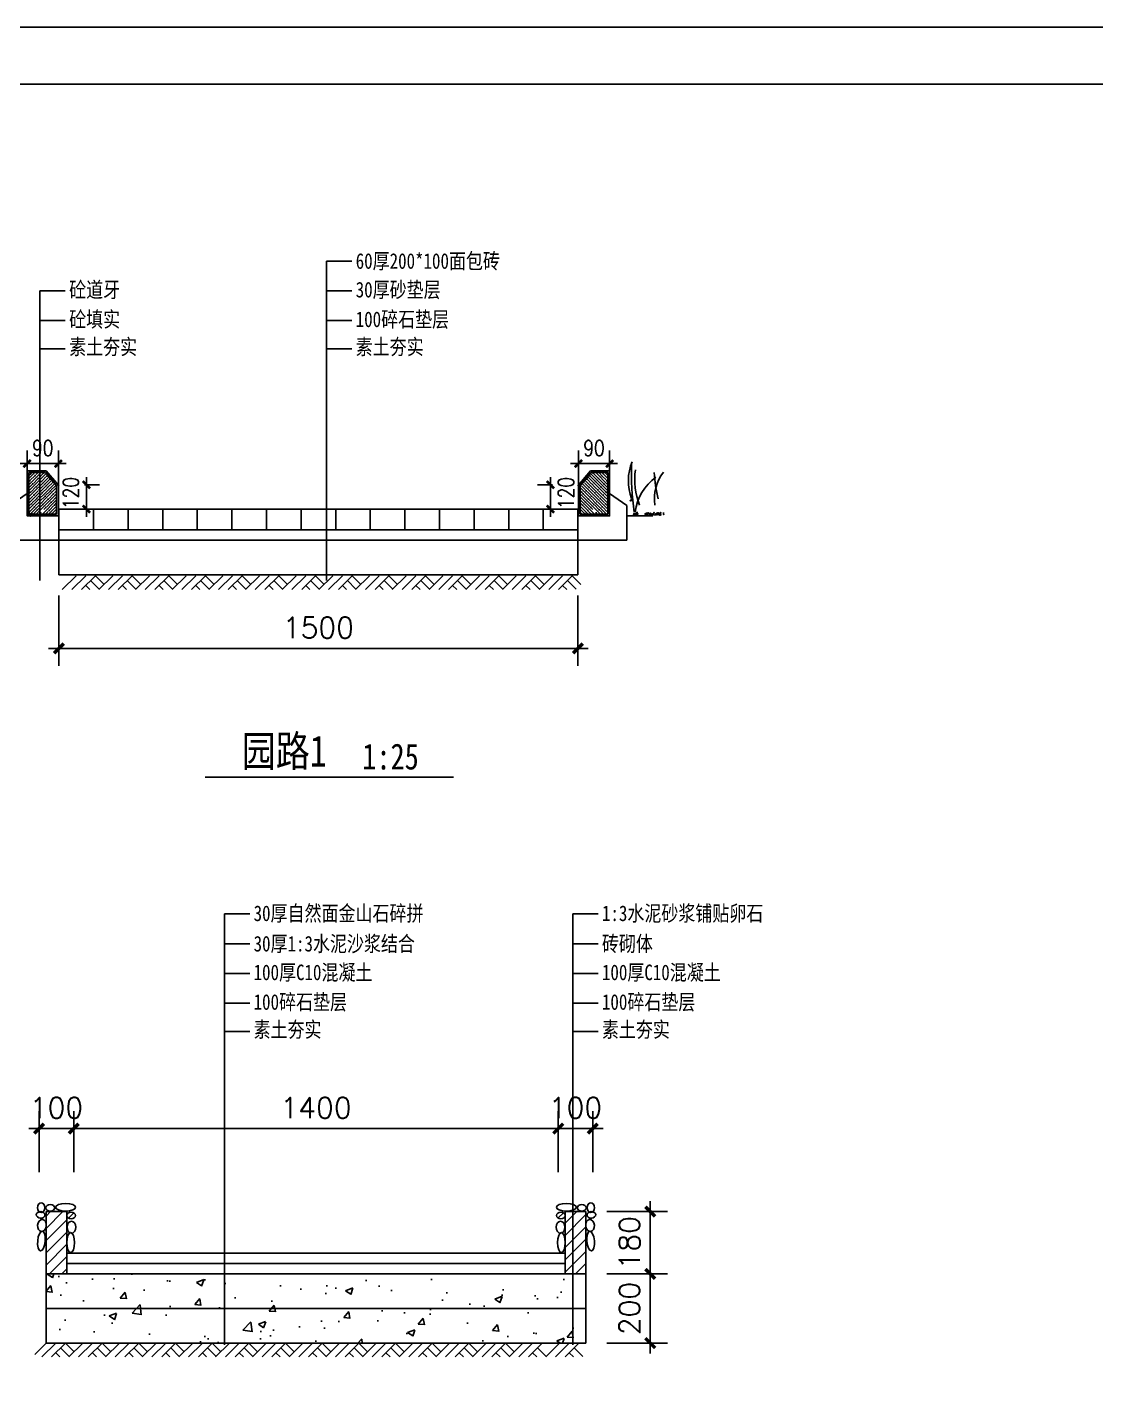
# Model space of a CAD drawing. Extents: x 1035948 to 1665131, y -158296 to 142149.
# Drawn here: x 1200836 to 1203924, y 30970 to 34883 of the extents above; entities that cross this region are included whole.
import ezdxf

# ---------------------------------------------------------------- set-up
doc = ezdxf.new("R2010")
doc.units = 0
doc.header["$LTSCALE"] = 200
doc.header["$MEASUREMENT"] = 0
doc.layers.get('0').update_dxf_attribs({"linetype": 'CONTINUOUS'})
doc.layers.get('DEFPOINTS').update_dxf_attribs({"linetype": 'CONTINUOUS'})
for name, color, linetype in [('ELEV', 7, 'CONTINUOUS'), ('HATCH', 7, 'CONTINUOUS'), ('LAYER5', 5, 'CONTINUOUS'), ('PUB_DIM', 3, 'CONTINUOUS'), ('PUB_HATCH', 7, 'CONTINUOUS'), ('PUB_TEXT', 7, 'CONTINUOUS'), ('S_WALL', 255, 'CONTINUOUS')]:
    doc.layers.add(name, color=color, linetype=linetype)
doc.styles.add('DIM_FONT', font='SIMPLEX.shx', dxfattribs={"width": 0.8})
doc.styles.add('HZ', font='simplex.shx', dxfattribs={"bigfont": 'hztxt.shx'})
doc.styles.add('仿宋', font='simfang0.ttf')
doc.dimstyles.new('DIMN15', dxfattribs={"dimscale": 0.15, "dimtxt": 300, "dimasz": 1, "dimexe": 250, "dimexo": 300, "dimgap": 150, "dimtad": 1, "dimdec": 0, "dimdsep": 46, "dimtxsty": 'DIM_FONT', "dimblk": '_DIMX', "dimblk1": 'ARCHTICK', "dimblk2": 'ARCHTICK', "dimcen": 3, "dimdle": 2, "dimclrt": 7, "dimadec": 0, "dimazin": 0, "dimtfac": 1, "dimtdec": 0, "dimtix": 1, "dimtmove": 2, "dimatfit": 3, "dimldrblk": '_DIMX', "dimfxl": 0, "dimtolj": 1, "dimtzin": 0, "dimarcsym": 0})
doc.dimstyles.new('DIMN20', dxfattribs={"dimscale": 0.2, "dimtxt": 300, "dimasz": 1, "dimexe": 250, "dimexo": 300, "dimgap": 150, "dimtad": 1, "dimdec": 0, "dimzin": 0, "dimdsep": 46, "dimtxsty": 'DIM_FONT', "dimblk": '_DIMX', "dimcen": 0.09, "dimclrt": 7, "dimadec": 0, "dimazin": 0, "dimtfac": 1, "dimtdec": 0, "dimtix": 1, "dimtmove": 2, "dimatfit": 3, "dimldrblk": '_DIMX', "dimfxl": 0, "dimtolj": 1, "dimtzin": 0, "dimarcsym": 0})

# ---------------------------------------------------------------- blocks, each defined once
blk = doc.blocks.new('_DIMX')
blk.add_line((-150, 0), (150, 0))
at = {"const_width": 50}
blk.add_lwpolyline([(-70, -70), (70, 70)], dxfattribs=at)
blk = doc.blocks.new('*D763')
at = {"layer": 'DEFPOINTS', "color": 0}
for p in [(1202470.6, 31699.2), (1202370.6, 31513.5), (1202470.6, 31513.5)]:
    blk.add_point(p, dxfattribs=at)
at = {"layer": 'PUB_DIM', "color": 0, "lineweight": -2}
for p, q in [((1202370.6, 31573.5), (1202370.6, 31749.2)), ((1202470.6, 31573.5), (1202470.6, 31749.2)), ((1202370.4, 31699.2), (1202370.2, 31699.2)), ((1202370.6, 31699.2), (1202470.6, 31699.2)), ((1202470.8, 31699.2), (1202471, 31699.2))]:
    blk.add_line(p, q, dxfattribs=at)
at = {"layer": 'PUB_DIM', "color": 0, "lineweight": -2, "xscale": 0.2, "yscale": 0.2, "zscale": 0.2}
blk.add_blockref('_DIMX', (1202370.6, 31699.2), dxfattribs=at)
at = {"layer": 'PUB_DIM', "color": 0, "lineweight": -2, "xscale": 0.2, "yscale": 0.2, "zscale": 0.2, "rotation": 180}
blk.add_blockref('_DIMX', (1202470.6, 31699.2), dxfattribs=at)
at = {"layer": 'PUB_DIM', "color": 7, "insert": (1202420.6, 31759.2), "char_height": 60, "attachment_point": 5, "style": 'HZ'}
blk.add_mtext('\\A1;100', dxfattribs=at)
blk = doc.blocks.new('*D762')
at = {"layer": 'DEFPOINTS', "color": 0}
for p in [(1202370.6, 31699.2), (1200970.6, 31573.5), (1202370.6, 31573.5)]:
    blk.add_point(p, dxfattribs=at)
at = {"layer": 'PUB_DIM', "color": 0, "lineweight": -2}
for p, q in [((1200970.6, 31633.5), (1200970.6, 31749.2)), ((1202370.6, 31633.5), (1202370.6, 31749.2)), ((1200970.8, 31699.2), (1202370.4, 31699.2))]:
    blk.add_line(p, q, dxfattribs=at)
at = {"layer": 'PUB_DIM', "color": 0, "lineweight": -2, "xscale": 0.2, "yscale": 0.2, "zscale": 0.2, "rotation": 180}
blk.add_blockref('_DIMX', (1200970.6, 31699.2), dxfattribs=at)
at = {"layer": 'PUB_DIM', "color": 0, "lineweight": -2, "xscale": 0.2, "yscale": 0.2, "zscale": 0.2}
blk.add_blockref('_DIMX', (1202370.6, 31699.2), dxfattribs=at)
at = {"layer": 'PUB_DIM', "color": 7, "insert": (1201670.6, 31759.2), "char_height": 60, "attachment_point": 5, "style": 'HZ'}
blk.add_mtext('\\A1;1400', dxfattribs=at)
blk = doc.blocks.new('*D761')
at = {"layer": 'DEFPOINTS', "color": 0}
for p in [(1200870.6, 31699.2), (1200870.6, 31513.5), (1200970.6, 31513.5)]:
    blk.add_point(p, dxfattribs=at)
at = {"layer": 'PUB_DIM', "color": 0, "lineweight": -2}
for p, q in [((1200870.6, 31573.5), (1200870.6, 31749.2)), ((1200970.6, 31573.5), (1200970.6, 31749.2)), ((1200870.4, 31699.2), (1200870.2, 31699.2)), ((1200970.6, 31699.2), (1200870.6, 31699.2)), ((1200970.8, 31699.2), (1200971, 31699.2))]:
    blk.add_line(p, q, dxfattribs=at)
at = {"layer": 'PUB_DIM', "color": 0, "lineweight": -2, "xscale": 0.2, "yscale": 0.2, "zscale": 0.2}
for p, rotation in [((1200870.6, 31699.2), 359.999999999283), ((1200970.6, 31699.2), 179.999999999283)]:
    blk.add_blockref('_DIMX', p, dxfattribs=dict(at, rotation=rotation))
at = {"layer": 'PUB_DIM', "color": 7, "insert": (1200920.6, 31759.2), "char_height": 60, "attachment_point": 5, "style": 'HZ'}
blk.add_mtext('\\A1;100', dxfattribs=at)
blk = doc.blocks.new('*D779')
at = {"layer": 'DEFPOINTS', "color": 0}
for p in [(1202450.6, 31279.1), (1202450.6, 31079.1), (1202636.5, 31079.1)]:
    blk.add_point(p, dxfattribs=at)
at = {"layer": 'PUB_DIM', "color": 0, "lineweight": -2}
for p, q in [((1202510.6, 31279.1), (1202686.5, 31279.1)), ((1202636.5, 31279.3), (1202636.5, 31279.5)), ((1202636.5, 31279.1), (1202636.5, 31079.1)), ((1202510.6, 31079.1), (1202686.5, 31079.1)), ((1202636.5, 31078.9), (1202636.5, 31078.7))]:
    blk.add_line(p, q, dxfattribs=at)
at = {"layer": 'PUB_DIM', "color": 0, "lineweight": -2, "xscale": 0.2, "yscale": 0.2, "zscale": 0.2}
for p, rotation in [((1202636.5, 31279.1), 270), ((1202636.5, 31079.1), 90)]:
    blk.add_blockref('_DIMX', p, dxfattribs=dict(at, rotation=rotation))
at = {"layer": 'PUB_DIM', "color": 7, "insert": (1202576.5, 31179.1), "char_height": 60, "attachment_point": 5, "rotation": 90, "style": 'HZ'}
blk.add_mtext('\\A1;200', dxfattribs=at)
blk = doc.blocks.new('*D778')
at = {"layer": 'DEFPOINTS', "color": 0}
for p in [(1202450.6, 31459.1), (1202450.6, 31279.1), (1202636.5, 31279.1)]:
    blk.add_point(p, dxfattribs=at)
at = {"layer": 'PUB_DIM', "color": 0, "lineweight": -2}
for p, q in [((1202510.6, 31459.1), (1202686.5, 31459.1)), ((1202636.5, 31459.3), (1202636.5, 31459.5)), ((1202636.5, 31459.1), (1202636.5, 31279.1)), ((1202510.6, 31279.1), (1202686.5, 31279.1)), ((1202636.5, 31278.9), (1202636.5, 31278.7))]:
    blk.add_line(p, q, dxfattribs=at)
at = {"layer": 'PUB_DIM', "color": 0, "lineweight": -2, "xscale": 0.2, "yscale": 0.2, "zscale": 0.2}
for p, rotation in [((1202636.5, 31459.1), 270), ((1202636.5, 31279.1), 90)]:
    blk.add_blockref('_DIMX', p, dxfattribs=dict(at, rotation=rotation))
at = {"layer": 'PUB_DIM', "color": 7, "insert": (1202576.5, 31369.1), "char_height": 60, "attachment_point": 5, "rotation": 90, "style": 'HZ'}
blk.add_mtext('\\A1;180', dxfattribs=at)
blk = doc.blocks.new('*D784')
at = {"layer": 'DEFPOINTS', "color": 0}
for p in [(1200956.3, 33559.8), (1201007, 33559.8), (1200956.3, 33489.8)]:
    blk.add_point(p, dxfattribs=at)
at = {"layer": 'PUB_DIM', "color": 0, "lineweight": -2}
for p, q in [((1201001.3, 33559.8), (1201044.5, 33559.8)), ((1201007, 33490), (1201007, 33559.7)), ((1201001.3, 33489.8), (1201044.5, 33489.8))]:
    blk.add_line(p, q, dxfattribs=at)
at = {"layer": 'PUB_DIM', "color": 0, "lineweight": -2, "xscale": 0.15, "yscale": 0.15, "zscale": 0.15}
for p, rotation in [((1201007, 33559.8), 90), ((1201007, 33489.8), 270)]:
    blk.add_blockref('_DIMX', p, dxfattribs=dict(at, rotation=rotation))
at = {"layer": 'PUB_DIM', "color": 7, "insert": (1200962, 33536.1), "char_height": 45, "attachment_point": 5, "rotation": 90, "style": 'DIM_FONT'}
blk.add_mtext('\\A1;120', dxfattribs=at)
blk = doc.blocks.new('_ARCHTICK')
at = {"color": 0, "linetype": 'ByBlock', "const_width": 0.15}
blk.add_lwpolyline([(-0.5, -0.5), (0.5, 0.5)], dxfattribs=at)
blk = doc.blocks.new('*D783')
at = {"layer": 'DEFPOINTS', "color": 0}
for p in [(1200836, 33621.1), (1200836, 33511.7), (1200926, 33511.7)]:
    blk.add_point(p, dxfattribs=at)
at = {"layer": 'PUB_DIM', "color": 0, "lineweight": -2}
for p, q in [((1200836, 33556.7), (1200836, 33658.6)), ((1200926, 33556.7), (1200926, 33658.6)), ((1200835.9, 33621.1), (1200835.7, 33621.1)), ((1200926, 33621.1), (1200836, 33621.1)), ((1200926.2, 33621.1), (1200926.3, 33621.1))]:
    blk.add_line(p, q, dxfattribs=at)
at = {"layer": 'PUB_DIM', "color": 0, "lineweight": -2, "xscale": 0.15, "yscale": 0.15, "zscale": 0.15}
blk.add_blockref('_DIMX', (1200836, 33621.1), dxfattribs=at)
at = {"layer": 'PUB_DIM', "color": 0, "lineweight": -2, "xscale": 0.15, "yscale": 0.15, "zscale": 0.15, "rotation": 180}
blk.add_blockref('_DIMX', (1200926, 33621.1), dxfattribs=at)
at = {"layer": 'PUB_DIM', "color": 7, "insert": (1200881, 33666.1), "char_height": 45, "attachment_point": 5, "style": 'DIM_FONT'}
blk.add_mtext('\\A1;90', dxfattribs=at)
blk = doc.blocks.new('*D782')
at = {"layer": 'DEFPOINTS', "color": 0}
for p in [(1200927.5, 33299.8), (1202427.5, 33299.8), (1202427.5, 33086.9)]:
    blk.add_point(p, dxfattribs=at)
at = {"layer": 'PUB_DIM', "color": 0, "lineweight": -2}
for p, q in [((1200927.5, 33239.8), (1200927.5, 33036.9)), ((1202427.5, 33239.8), (1202427.5, 33036.9)), ((1200927.7, 33086.9), (1202427.3, 33086.9))]:
    blk.add_line(p, q, dxfattribs=at)
at = {"layer": 'PUB_DIM', "color": 0, "lineweight": -2, "xscale": 0.2, "yscale": 0.2, "zscale": 0.2, "rotation": 180}
blk.add_blockref('_DIMX', (1200927.5, 33086.9), dxfattribs=at)
at = {"layer": 'PUB_DIM', "color": 0, "lineweight": -2, "xscale": 0.2, "yscale": 0.2, "zscale": 0.2}
blk.add_blockref('_DIMX', (1202427.5, 33086.9), dxfattribs=at)
at = {"layer": 'PUB_DIM', "color": 7, "insert": (1201677.5, 33146.9), "char_height": 60, "attachment_point": 5, "style": 'HZ'}
blk.add_mtext('\\A1;1500', dxfattribs=at)
blk = doc.blocks.new('*D781')
at = {"layer": 'DEFPOINTS', "color": 0}
for p in [(1202519, 33621.1), (1202429, 33511.7), (1202519, 33511.7)]:
    blk.add_point(p, dxfattribs=at)
at = {"layer": 'PUB_DIM', "color": 0, "lineweight": -2}
for p, q in [((1202429, 33556.7), (1202429, 33658.6)), ((1202519, 33556.7), (1202519, 33658.6)), ((1202428.9, 33621.1), (1202428.7, 33621.1)), ((1202429, 33621.1), (1202519, 33621.1)), ((1202519.2, 33621.1), (1202519.3, 33621.1))]:
    blk.add_line(p, q, dxfattribs=at)
at = {"layer": 'PUB_DIM', "color": 0, "lineweight": -2, "xscale": 0.15, "yscale": 0.15, "zscale": 0.15}
blk.add_blockref('_DIMX', (1202429, 33621.1), dxfattribs=at)
at = {"layer": 'PUB_DIM', "color": 0, "lineweight": -2, "xscale": 0.15, "yscale": 0.15, "zscale": 0.15, "rotation": 180}
blk.add_blockref('_DIMX', (1202519, 33621.1), dxfattribs=at)
at = {"layer": 'PUB_DIM', "color": 7, "insert": (1202474, 33666.1), "char_height": 45, "attachment_point": 5, "style": 'DIM_FONT'}
blk.add_mtext('\\A1;90', dxfattribs=at)
blk = doc.blocks.new('*D780')
at = {"layer": 'DEFPOINTS', "color": 0}
for p in [(1202348, 33559.8), (1202398.7, 33559.8), (1202398.7, 33489.8)]:
    blk.add_point(p, dxfattribs=at)
at = {"layer": 'PUB_DIM', "color": 0, "lineweight": -2}
for p, q in [((1202353.7, 33559.8), (1202310.5, 33559.8)), ((1202348, 33490), (1202348, 33559.7)), ((1202353.7, 33489.8), (1202310.5, 33489.8))]:
    blk.add_line(p, q, dxfattribs=at)
at = {"layer": 'PUB_DIM', "color": 0, "lineweight": -2, "xscale": 0.15, "yscale": 0.15, "zscale": 0.15}
for p, rotation in [((1202348, 33559.8), 90), ((1202348, 33489.8), 270)]:
    blk.add_blockref('_DIMX', p, dxfattribs=dict(at, rotation=rotation))
at = {"layer": 'PUB_DIM', "color": 7, "insert": (1202393, 33536.1), "char_height": 45, "attachment_point": 5, "rotation": 90, "style": 'DIM_FONT'}
blk.add_mtext('\\A1;120', dxfattribs=at)

msp = doc.modelspace()

# ---------------------------------------------------------------- hatches: boundary and pattern name
h = msp.add_hatch()
h.set_pattern_fill('AN33C', color=256, scale=400, style=0)
h.set_pattern_definition([(50, (1186325.4, 25792.25), (286.904, -25.101), [30, -330]), (355, (1186325.4, 25792.25), (-55.5005, 300.877), [24, -264]), (100.4514, (1186349.3, 25790.16), (231.4038, 275.776), [25.496, -280.457]), (46.1842, (1186325.4, 25872.25), (426.8964, -66.2076), [45, -495]), (96.6356, (1186360.97, 25866.73), (373.865, 389.647), [38.244, -420.685]), (351.1842, (1186325.4, 25872.25), (373.865, 389.647), [36, -396]), (21, (1186365.4, 25852.25), (238.7628, -161.0476), [30, -330]), (326, (1186365.4, 25852.25), (97.326, 290.06), [24, -264]), (71.4514, (1186385.3, 25838.83), (336.089, 129.012), [25.496, -280.457]), (37.5, (1186325.4, 25792.25), (4.86394, 133.15754), [0, -260.8, 0, -268, 0, -265]), (7.5, (1186325.4, 25792.25), (105.2278, 157.7647), [0, -152.8, 0, -254.8, 0, -101]), (327.5, (1186236.2, 25792.25), (213.529, -9.02195), [0, -100, 0, -312, 0, -414]), (317.5, (1186196.2, 25792.25), (233.2745, 40.042), [0, -130, 0, -207.2, 0, -294])])
h.paths.add_polyline_path([(1200883.71636, 33479.78267), (1200396.70598, 33480.12461), (1200396.70598, 33469.78267), (1200883.71636, 33469.78267)])
h = msp.add_hatch()
h.set_pattern_fill('AN33C', color=256, scale=400, style=0)
h.set_pattern_definition([(50, (1186421.03, 25792.85), (286.904, -25.101), [30, -330]), (355, (1186421.03, 25792.85), (-55.5005, 300.877), [24, -264]), (100.4514, (1186444.94, 25790.76), (231.4038, 275.776), [25.496, -280.457]), (46.1842, (1186421.03, 25872.85), (426.8964, -66.2076), [45, -495]), (96.6356, (1186456.6, 25867.34), (373.865, 389.647), [38.244, -420.685]), (351.1842, (1186421.03, 25872.85), (373.865, 389.647), [36, -396]), (21, (1186461.03, 25852.85), (238.7628, -161.0476), [30, -330]), (326, (1186461.03, 25852.85), (97.326, 290.06), [24, -264]), (71.4514, (1186480.93, 25839.43), (336.089, 129.012), [25.496, -280.457]), (37.5, (1186421.03, 25792.85), (4.86394, 133.15754), [0, -260.8, 0, -268, 0, -265]), (7.5, (1186421.03, 25792.85), (105.2278, 157.7647), [0, -152.8, 0, -254.8, 0, -101]), (327.5, (1186331.83, 25792.85), (213.529, -9.02195), [0, -100, 0, -312, 0, -414]), (317.5, (1186291.83, 25792.85), (233.2745, 40.042), [0, -130, 0, -207.2, 0, -294])])
h.paths.add_polyline_path([(1200979.35031, 33480.38753), (1200492.33993, 33480.72947), (1200492.33993, 33470.38753), (1200979.35031, 33470.38753)])
h = msp.add_hatch()
h.set_pattern_fill('AN33C', color=256, scale=400, style=0)
h.set_pattern_definition([(50, (1186516.67, 25792.25), (286.904, -25.101), [30, -330]), (355, (1186516.67, 25792.25), (-55.5005, 300.877), [24, -264]), (100.4514, (1186540.58, 25790.16), (231.4038, 275.776), [25.496, -280.457]), (46.1842, (1186516.67, 25872.25), (426.8964, -66.2076), [45, -495]), (96.6356, (1186552.24, 25866.73), (373.865, 389.647), [38.244, -420.685]), (351.1842, (1186516.67, 25872.25), (373.865, 389.647), [36, -396]), (21, (1186556.67, 25852.25), (238.7628, -161.0476), [30, -330]), (326, (1186556.67, 25852.25), (97.326, 290.06), [24, -264]), (71.4514, (1186576.56, 25838.83), (336.089, 129.012), [25.496, -280.457]), (37.5, (1186516.67, 25792.25), (4.86394, 133.15754), [0, -260.8, 0, -268, 0, -265]), (7.5, (1186516.67, 25792.25), (105.2278, 157.7647), [0, -152.8, 0, -254.8, 0, -101]), (327.5, (1186427.47, 25792.25), (213.529, -9.02195), [0, -100, 0, -312, 0, -414]), (317.5, (1186387.47, 25792.25), (233.2745, 40.042), [0, -130, 0, -207.2, 0, -294])])
h.paths.add_polyline_path([(1201074.98425, 33479.78267), (1200587.97386, 33480.12461), (1200587.97386, 33469.78267), (1201074.98425, 33469.78267)])
h = msp.add_hatch()
h.set_pattern_fill('AN33C', color=256, scale=400, style=0)
h.set_pattern_definition([(130, (1216838.37, 25792.25), (-286.904, -25.101), [30, -330]), (185, (1216838.37, 25792.25), (55.5005, 300.877), [24, -264]), (79.5486, (1216814.47, 25790.16), (-231.4038, 275.776), [25.496, -280.457]), (133.8158, (1216838.37, 25872.25), (-426.8964, -66.2076), [45, -495]), (83.3644, (1216802.8, 25866.73), (-373.865, 389.647), [38.244, -420.685]), (188.8158, (1216838.37, 25872.25), (-373.865, 389.647), [36, -396]), (159, (1216798.37, 25852.25), (-238.7628, -161.0476), [30, -330]), (214, (1216798.37, 25852.25), (-97.326, 290.06), [24, -264]), (108.5486, (1216778.48, 25838.83), (-336.089, 129.012), [25.496, -280.457]), (142.5, (1216838.37, 25792.25), (-4.86394, 133.15754), [0, -260.8, 0, -268, 0, -265]), (172.5, (1216838.37, 25792.25), (-105.2278, 157.7647), [0, -152.8, 0, -254.8, 0, -101]), (212.5, (1216927.57, 25792.25), (-213.529, -9.02195), [0, -100, 0, -312, 0, -414]), (222.5, (1216967.57, 25792.25), (-233.2745, 40.042), [0, -130, 0, -207.2, 0, -294])])
h.paths.add_polyline_path([(1202280.0586, 33479.78267), (1202767.06898, 33480.12461), (1202767.06898, 33469.78267), (1202280.0586, 33469.78267)])
h = msp.add_hatch()
h.set_pattern_fill('ANSI31', color=256, scale=200, style=0)
h.set_pattern_definition([(45, (3577.422, 4323.843), (-17.67766953, 17.67766953), [])])
edge = h.paths.add_edge_path()
edge.add_ellipse((1200962.76535, 31448.09996), major_axis=(12.64825, 0), ratio=0.7499897245, start_angle=163.85712435, end_angle=196.14287565, ccw=False)
edge.add_ellipse((1200962.76535, 31448.09996), major_axis=(12.64825, 0), ratio=0.7499897245, start_angle=-163.85712435, end_angle=163.85712435)
edge.add_line((1200950.61581, 31450.7374), (1200950.61581, 31459.08269))
edge.add_line((1200950.61581, 31459.08269), (1200890.61581, 31459.08269))
edge.add_line((1200890.61581, 31459.08269), (1200890.61581, 31424.89018))
edge.add_ellipse((1200878.5818, 31418.75602), major_axis=(1.39882, 17.33467), ratio=0.7241180297, start_angle=258.68627713, end_angle=294.03123014, ccw=False)
edge.add_line((1200890.61581, 31414.36206), (1200890.61581, 31279.08269))
edge.add_line((1200890.61581, 31279.08269), (1200950.61581, 31279.08269))
edge.add_line((1200950.61581, 31279.08269), (1200950.61581, 31445.46252))
edge = h.paths.add_edge_path()
edge.add_line((1202450.61581, 31369.08269), (1202450.61581, 31414.36206))
edge.add_ellipse((1202462.64981, 31418.75602), major_axis=(-1.39882, 17.33467), ratio=0.7241180297, start_angle=65.96876986, end_angle=101.31372287, ccw=False)
edge.add_line((1202450.61581, 31424.89018), (1202450.61581, 31459.08269))
edge.add_line((1202450.61581, 31459.08269), (1202390.61581, 31459.08269))
edge.add_line((1202390.61581, 31459.08269), (1202390.61581, 31450.7374))
edge.add_ellipse((1202378.46626, 31448.09996), major_axis=(-12.64825, 0), ratio=0.7499897245, start_angle=163.85712435, end_angle=196.14287565, ccw=False)
edge.add_ellipse((1202378.46626, 31448.09996), major_axis=(-12.64825, 0), ratio=0.7499897245, start_angle=196.14287565, end_angle=523.85712435)
edge.add_line((1202390.61581, 31445.46252), (1202390.61581, 31369.08269))
edge.add_line((1202390.61581, 31369.08269), (1202390.61581, 31279.08269))
edge.add_line((1202390.61581, 31279.08269), (1202450.61581, 31279.08269))
edge.add_line((1202450.61581, 31279.08269), (1202450.61581, 31369.08269))
h = msp.add_hatch()
h.set_pattern_fill('AR-CONC', color=256, scale=30, style=0)
h.set_pattern_definition([(50, (3577.42, 4323.84), (215.178055, -18.82564), [22.5, -247.5]), (355, (3577.42, 4323.84), (-41.6254, 225.65764), [18, -198]), (100.4514, (3595.35, 4322.27), (173.552815, 206.831863), [19.122057, -210.342634]), (46.1842, (3577.42, 4383.84), (320.172315, -49.655704), [33.75, -371.25]), (96.6356, (3604.1, 4379.7), (280.39881, 292.23536), [28.68309, -315.5139]), (351.1842, (3577.42, 4383.84), (280.39858, 292.23558), [27, -297]), (21, (3607.42, 4368.84), (179.072116, -120.785667), [22.5, -247.5]), (326, (3607.42, 4368.84), (72.9946, 217.545014), [18, -198]), (71.4514, (3622.35, 4358.78), (252.06679, 96.75915), [19.122057, -210.342634]), (37.5, (3577.42, 4323.84), (3.6479566, 99.868156), [0, -195.6, 0, -201, 0, -198.75]), (7.5, (3577.42, 4323.84), (78.920861, 118.323514), [0, -114.6, 0, -191.1, 0, -75.75]), (327.5, (3510.52, 4323.84), (160.146731, -6.7664615), [0, -75, 0, -234, 0, -310.5]), (317.5, (3480.52, 4323.84), (174.95585, 30.031495), [0, -97.5, 0, -155.4, 0, -220.5])])
h.paths.add_polyline_path([(1201405.75991, 31279.08269), (1201405.75991, 31179.08269), (1202450.61581, 31179.08269), (1202450.61581, 31279.08269)])
h.paths.add_polyline_path([(1202450.61581, 31079.08269), (1202450.61581, 31179.08269), (1201405.75991, 31179.08269), (1201405.75991, 31079.08269)])
h.paths.add_polyline_path([(1201405.75991, 31179.08269), (1201405.75991, 31279.08269), (1200890.61581, 31279.08269), (1200890.61581, 31179.08269)])
h.paths.add_polyline_path([(1200890.61581, 31179.08269), (1200890.61581, 31079.08269), (1201405.75991, 31079.08269), (1201405.75991, 31179.08269)])
at = {"layer": 'HATCH'}
h = msp.add_hatch(dxfattribs=at)
h.set_pattern_fill('ANSI35', color=256, scale=50, style=0)
h.set_pattern_definition([(45, (1100779.313, 161257.347), (-8.8388348, 8.8388348), []), (45, (1100788.152, 161257.347), (-8.8388348, 8.8388348), [15.625, -3.125, 0, -3.125])])
h.paths.add_polyline_path([(1200921.03213, 33557.16391), (1200888.91367, 33595.09375), (1200841.03213, 33595.09375), (1200841.03213, 33475.09375), (1200879.99135, 33475.09375), (1200879.99084, 33479.60216, -0.3786216433), (1200875.60443, 33484.56437, -1), (1200885.60443, 33484.56437, -0.4507243591), (1200879.99084, 33479.60216), (1200879.99135, 33475.09375), (1200921.03213, 33475.09375)])
h = msp.add_hatch(dxfattribs=at)
h.set_pattern_fill('ANSI35', color=256, scale=50, style=0)
h.set_pattern_definition([(135, (1302575.73, 161257.347), (8.8388348, 8.8388348), []), (135, (1302566.891, 161257.347), (8.8388348, 8.8388348), [15.625, -3.125, 0, -3.125])])
h.paths.add_polyline_path([(1202434.01072, 33557.16391), (1202466.12918, 33595.09375), (1202514.01072, 33595.09375), (1202514.01072, 33475.09375), (1202475.0515, 33475.09375), (1202475.052, 33479.60216, 0.3786216433), (1202479.43841, 33484.56437, 1), (1202469.43841, 33484.56437, 0.4507243591), (1202475.052, 33479.60216), (1202475.0515, 33475.09375), (1202434.01072, 33475.09375)])

# ---------------------------------------------------------------- linework, layer by layer
for p, q in [((1200891.0258, 33600.33673), (1200927.52142, 33557.23773)), ((1202464.01705, 33600.33673), (1202427.52142, 33557.23773)), ((1200836.03213, 33533.80575), (1200836.03213, 33523.80575)), ((1200836.03213, 33533.80575), (1200836.03213, 33533.80575)), ((1202519.01072, 33533.80575), (1202519.01072, 33533.80575)), ((1202519.01072, 33533.80575), (1202519.01072, 33523.80575)), ((1200950.61581, 31459.08269), (1200890.61581, 31459.08269)), ((1200890.61581, 31079.08269), (1200890.61581, 31459.08269)), ((1200890.61581, 31459.08269), (1200890.61581, 31079.08269)), ((1200950.61581, 31459.08269), (1200890.61581, 31459.08269)), ((1200890.61581, 31447.53302), (1200890.61581, 31459.08269)), ((1200950.61581, 31369.08269), (1200950.61581, 31459.08269)), ((1200950.61581, 31279.08269), (1200950.61581, 31459.08269)), ((1200950.61581, 31279.08269), (1200950.61581, 31459.08269)), ((1200950.61581, 31369.08269), (1200950.61581, 31459.08269)), ((1202390.61581, 31369.08269), (1202390.61581, 31459.08269)), ((1202390.61581, 31279.08269), (1202390.61581, 31459.08269)), ((1202390.61581, 31279.08269), (1202390.61581, 31459.08269)), ((1202390.61581, 31369.08269), (1202390.61581, 31459.08269)), ((1202390.61581, 31459.08269), (1202450.61581, 31459.08269)), ((1202390.61581, 31459.08269), (1202450.61581, 31459.08269)), ((1202450.61581, 31447.53302), (1202450.61581, 31459.08269)), ((1202450.61581, 31459.08269), (1202450.61581, 31079.08269)), ((1202450.61581, 31079.08269), (1202450.61581, 31459.08269)), ((1200890.61581, 31369.08269), (1200890.61581, 31309.08269)), ((1200890.61581, 31369.08269), (1200890.61581, 31179.08269)), ((1202450.61581, 31369.08269), (1202450.61581, 31179.08269)), ((1202450.61581, 31369.08269), (1202450.61581, 31309.08269)), ((1200950.61581, 31339.08269), (1202390.61581, 31339.08269)), ((1200950.61581, 31309.08269), (1202390.61581, 31309.08269)), ((1202450.61581, 31279.08269), (1200890.61581, 31279.08269)), ((1202450.61581, 31179.08269), (1200890.61581, 31179.08269)), ((1202450.61581, 31179.08269), (1200990.61581, 31179.08269)), ((1202450.61581, 31079.08269), (1200890.61581, 31079.08269))]:
    msp.add_line(p, q)
at = {"color": 151}
msp.add_lwpolyline([(1209036.21944, 27952.83321), (1209036.21944, 34882.83321), (1199235.21944, 34882.83321), (1199235.21944, 27952.83321)], close=True, dxfattribs=at)
at = {"color": 5}
msp.add_lwpolyline([(1208871.21944, 28117.83321), (1208871.21944, 34717.83321), (1199565.21944, 34717.83321), (1199565.21944, 28117.83321)], close=True, dxfattribs=at)
for points in [[(1200926.03213, 33558.99649), (1200926.03213, 33470.09375), (1200836.03213, 33470.09375), (1200836.03213, 33600.09375), (1200891.23155, 33600.09375)], [(1202429.01072, 33558.99649), (1202429.01072, 33470.09375), (1202519.01072, 33470.09375), (1202519.01072, 33600.09375), (1202463.8113, 33600.09375)]]:
    msp.add_lwpolyline(points)
for centre, radius, start, end in [((1202716.41826, 33570.46758), 143.24034, 156.92385001, 200.55618148), ((1203391.10532, 33597.33348), 809.1123, 178.42608426, 188.31184871), ((1202780.69628, 33573.10332), 189.10017, 170.84760587, 202.27599964), ((1202743.57949, 33460.08378), 152.26534, 126.72424567, 171.90036777), ((1203026.73032, 33614.41226), 379.37949, 182.93390095, 194.57129072), ((1202771.90482, 33520.40197), 123.18669, 142.04687861, 188.86343076)]:
    msp.add_arc(centre, radius, start, end)
for p in [(1202579.19832, 33514.17451), (1202581.61942, 33517.1988), (1202584.04054, 33513.56966), (1202585.25109, 33517.1988), (1202585.85637, 33515.38423), (1200838.30238, 33474.36982), (1200838.90766, 33476.78925), (1200840.72348, 33473.16011), (1200843.1446, 33476.18439), (1200844.96043, 33474.36982), (1200845.41485, 33469.48299), (1200847.38155, 33476.18439), (1200847.98682, 33473.76496), (1200849.80265, 33476.18439), (1200851.01322, 33473.16011), (1202588.27748, 33474.36982), (1202589.48804, 33476.18439), (1202591.90915, 33475.57954), (1202592.51443, 33473.16011), (1202594.33026, 33477.39411), (1202594.33026, 33473.76496), (1202597.95792, 33480.68), (1202597.96193, 33474.97467), (1202600.38305, 33476.78925), (1202600.38305, 33472.55525), (1202622.17305, 33474.36982), (1202622.77833, 33476.78925), (1202625.80472, 33476.18439), (1202625.80472, 33472.55525), (1202627.62055, 33477.99896), (1202629.43639, 33474.36982), (1202631.25222, 33477.99896), (1202634.88389, 33476.18439), (1202634.88389, 33473.76496), (1202634.88389, 33470.38753), (1202636.09446, 33473.16011), (1202637.91029, 33477.39411), (1202639.12084, 33472.55525), (1202641.54196, 33474.36982), (1202642.75251, 33475.57954), (1202646.38418, 33476.18439), (1202646.38418, 33473.76496), (1202646.98946, 33479.20868), (1202650.62113, 33472.55525), (1202652.43697, 33475.57954), (1202654.85807, 33477.39411), (1202655.46335, 33473.76496), (1202657.88447, 33478.60382), (1202659.09502, 33473.16011), (1202660.91086, 33477.99896), (1202662.72669, 33474.97467), (1202663.33197, 33472.55525), (1202665.14781, 33475.57954), (1202666.35836, 33479.20868), (1202666.35836, 33472.55525), (1202666.96364, 33475.57954), (1202674.83225, 33474.36982)]:
    msp.add_point(p)
at = {"layer": 'ELEV'}
for p, q in [((1201700.78925, 33282.92683), (1201700.78925, 34206.66166)), ((1201700.78925, 34206.66166), (1201774.01228, 34206.66166)), ((1201700.78925, 34206.66166), (1201774.01228, 34206.66166)), ((1200872.8095, 34120.41476), (1200946.03252, 34120.41476)), ((1200872.8095, 33282.92683), (1200872.8095, 34120.41476)), ((1200872.8095, 34120.41476), (1200946.03252, 34120.41476)), ((1200872.8095, 34120.41476), (1200946.03252, 34120.41476)), ((1201700.78925, 34120.41476), (1201774.01228, 34120.41476)), ((1200872.8095, 34034.78229), (1200946.03252, 34034.78229)), ((1201700.78925, 34034.78229), (1201774.01228, 34034.78229)), ((1200872.8095, 33952.86418), (1200946.03252, 33952.86418)), ((1201700.78925, 33952.86418), (1201774.01228, 33952.86418)), ((1201405.75991, 31074.46181), (1201405.75991, 32319.68339)), ((1201405.75991, 32319.68339), (1201478.98293, 32319.68339)), ((1202412.39557, 31074.46181), (1202412.39557, 32319.68339)), ((1202412.39557, 32319.68339), (1202485.6186, 32319.68339)), ((1201405.75991, 32233.43649), (1201478.98293, 32233.43649)), ((1202412.39557, 32233.43649), (1202485.6186, 32233.43649)), ((1201405.75991, 32147.18959), (1201478.98293, 32147.18959)), ((1202412.39557, 32147.18959), (1202485.6186, 32147.18959)), ((1201405.75991, 32061.55712), (1201478.98293, 32061.55712)), ((1202412.39557, 32061.55712), (1202485.6186, 32061.55712)), ((1201405.75991, 31979.63902), (1201478.98293, 31979.63902)), ((1202412.39557, 31979.63902), (1202485.6186, 31979.63902))]:
    msp.add_line(p, q, dxfattribs=at)
at = {"layer": 'HATCH', "extrusion": (0, 0, -1)}
for centre, major_axis, ratio in [((1200876.4766, 31470.33723), (0, 13.9656), 0.7735727314), ((1200902.74707, 31470.1228), (12.64825, 0), 0.7499897245), ((1200947.08261, 31471.61826), (28.95084, 0), 0.3766176242), ((1200962.76535, 31448.09996), (12.64825, 0), 0.7499897245), ((1200963.76126, 31414.01554), (0, 17.39102), 0.7241180297), ((1202462.64981, 31418.75602), (-1.39882, 17.33467), 0.7241180297), ((1202466.43348, 31449.64726), (12.60727, 1.01734), 0.7499897245), ((1200961.6097, 31369.52611), (0, 28.95084), 0.3766176242), ((1202464.08367, 31374.23768), (-2.32862, 28.85703), 0.3766176242)]:
    msp.add_ellipse(centre, major_axis=major_axis, ratio=ratio, dxfattribs=at)
at = {"layer": 'HATCH'}
for centre, major_axis, ratio in [((1202394.149, 31471.61826), (-28.95084, 0), 0.3766176242), ((1202438.48454, 31470.1228), (-12.64825, 0), 0.7499897245), ((1202464.75501, 31470.33723), (0, 13.9656), 0.7735727314), ((1200874.79813, 31449.64726), (-12.60727, 1.01734), 0.7499897245), ((1200878.5818, 31418.75602), (1.39882, 17.33467), 0.7241180297), ((1202377.47035, 31414.01554), (0, 17.39102), 0.7241180297), ((1202378.46626, 31448.09996), (-12.64825, 0), 0.7499897245), ((1200877.14794, 31374.23768), (2.32862, 28.85703), 0.3766176242), ((1202379.62191, 31369.52611), (0, 28.95084), 0.3766176242)]:
    msp.add_ellipse(centre, major_axis=major_axis, ratio=ratio, dxfattribs=at)
at = {"layer": 'LAYER5', "linetype": 'Continuous'}
msp.add_line((1201350.31427, 32714.72439), (1202067.66337, 32714.72439), dxfattribs=at)
at = {"layer": 'PUB_DIM'}
for p, q in [((1200786.03213, 33499.84021), (1200836.03213, 33535.09375)), ((1202569.01072, 33499.84021), (1202519.01072, 33535.09375)), ((1202569.01072, 33399.84021), (1202569.01072, 33499.84021)), ((1200836.03213, 33470.09375), (1200927.52142, 33470.09375)), ((1200927.52142, 33489.84021), (1200927.52142, 33299.84021)), ((1200927.52142, 33470.09375), (1200927.52142, 33399.84021)), ((1202427.52142, 33489.84021), (1202427.52142, 33299.84021)), ((1202427.52142, 33470.09375), (1202427.52142, 33399.84021)), ((1202519.01072, 33470.09375), (1202427.52142, 33470.09375)), ((1200927.52142, 33429.84021), (1202427.52142, 33429.84021)), ((1200836.03213, 33399.84021), (1200786.03213, 33399.84021)), ((1200927.52142, 33399.84021), (1200836.03213, 33399.84021)), ((1200927.52142, 33399.84021), (1202427.52142, 33399.84021)), ((1202427.52142, 33399.84021), (1202519.01072, 33399.84021)), ((1202519.01072, 33399.84021), (1202569.01072, 33399.84021)), ((1200927.52142, 33299.84021), (1202427.52142, 33299.84021))]:
    msp.add_line(p, q, dxfattribs=at)
for points in [[(1200927.52142, 33429.84021), (1201027.52142, 33429.84021), (1201027.52142, 33489.84021), (1200927.52142, 33489.84021)], [(1201027.52142, 33429.84021), (1201127.52142, 33429.84021), (1201127.52142, 33489.84021), (1201027.52142, 33489.84021)], [(1201127.52142, 33429.84021), (1201227.52142, 33429.84021), (1201227.52142, 33489.84021), (1201127.52142, 33489.84021)], [(1201227.52142, 33429.84021), (1201327.52142, 33429.84021), (1201327.52142, 33489.84021), (1201227.52142, 33489.84021)], [(1201327.52142, 33429.84021), (1201427.52142, 33429.84021), (1201427.52142, 33489.84021), (1201327.52142, 33489.84021)], [(1201427.52142, 33429.84021), (1201527.52142, 33429.84021), (1201527.52142, 33489.84021), (1201427.52142, 33489.84021)], [(1201527.52142, 33429.84021), (1201627.52142, 33429.84021), (1201627.52142, 33489.84021), (1201527.52142, 33489.84021)], [(1201627.52142, 33429.84021), (1201727.52142, 33429.84021), (1201727.52142, 33489.84021), (1201627.52142, 33489.84021)], [(1201727.52142, 33429.84021), (1201827.52142, 33429.84021), (1201827.52142, 33489.84021), (1201727.52142, 33489.84021)], [(1201827.52142, 33429.84021), (1201927.52142, 33429.84021), (1201927.52142, 33489.84021), (1201827.52142, 33489.84021)], [(1201927.52142, 33429.84021), (1202027.52142, 33429.84021), (1202027.52142, 33489.84021), (1201927.52142, 33489.84021)], [(1202027.52142, 33429.84021), (1202127.52142, 33429.84021), (1202127.52142, 33489.84021), (1202027.52142, 33489.84021)], [(1202127.52142, 33429.84021), (1202227.52142, 33429.84021), (1202227.52142, 33489.84021), (1202127.52142, 33489.84021)], [(1202227.52142, 33429.84021), (1202327.52142, 33429.84021), (1202327.52142, 33489.84021), (1202227.52142, 33489.84021)], [(1202327.52142, 33429.84021), (1202427.52142, 33429.84021), (1202427.52142, 33489.84021), (1202327.52142, 33489.84021)], [(1202427.52142, 33429.84021), (1202327.52142, 33429.84021), (1202327.52142, 33489.84021), (1202427.52142, 33489.84021)]]:
    msp.add_lwpolyline(points, close=True, dxfattribs=at)
at = {"layer": 'PUB_HATCH'}
for p, q in [((1200937.17329, 33257.05596), (1200977.17329, 33297.05596)), ((1200965.17329, 33257.05596), (1201005.17329, 33297.05596)), ((1200993.17329, 33257.05596), (1201033.17329, 33297.05596)), ((1201005.17329, 33269.05596), (1201017.17329, 33257.05596)), ((1201019.17329, 33283.05596), (1201044.17329, 33258.05596)), ((1201033.17329, 33297.05596), (1201058.17329, 33272.05596)), ((1201043.17329, 33257.05596), (1201083.17329, 33297.05596)), ((1201071.17329, 33257.05596), (1201111.17329, 33297.05596)), ((1201099.17329, 33257.05596), (1201139.17329, 33297.05596)), ((1201111.17329, 33269.05596), (1201123.17329, 33257.05596)), ((1201125.17329, 33283.05596), (1201150.17329, 33258.05596)), ((1201139.17329, 33297.05596), (1201164.17329, 33272.05596)), ((1201149.17329, 33257.05596), (1201189.17329, 33297.05596)), ((1201177.17329, 33257.05596), (1201217.17329, 33297.05596)), ((1201205.17329, 33257.05596), (1201245.17329, 33297.05596)), ((1201217.17329, 33269.05596), (1201229.17329, 33257.05596)), ((1201231.17329, 33283.05596), (1201256.17329, 33258.05596)), ((1201245.17329, 33297.05596), (1201270.17329, 33272.05596)), ((1201255.17329, 33257.05596), (1201295.17329, 33297.05596)), ((1201283.17329, 33257.05596), (1201323.17329, 33297.05596)), ((1201311.17329, 33257.05596), (1201351.17329, 33297.05596)), ((1201323.17329, 33269.05596), (1201335.17329, 33257.05596)), ((1201337.17329, 33283.05596), (1201362.17329, 33258.05596)), ((1201351.17329, 33297.05596), (1201376.17329, 33272.05596)), ((1201361.17329, 33257.05596), (1201401.17329, 33297.05596)), ((1201389.17329, 33257.05596), (1201429.17329, 33297.05596)), ((1201417.17329, 33257.05596), (1201457.17329, 33297.05596)), ((1201429.17329, 33269.05596), (1201441.17329, 33257.05596)), ((1201443.17329, 33283.05596), (1201468.17329, 33258.05596)), ((1201457.17329, 33297.05596), (1201482.17329, 33272.05596)), ((1201467.17329, 33257.05596), (1201507.17329, 33297.05596)), ((1201495.17329, 33257.05596), (1201535.17329, 33297.05596)), ((1201523.17329, 33257.05596), (1201563.17329, 33297.05596)), ((1201535.17329, 33269.05596), (1201547.17329, 33257.05596)), ((1201549.17329, 33283.05596), (1201574.17329, 33258.05596)), ((1201563.17329, 33297.05596), (1201588.17329, 33272.05596)), ((1201573.17329, 33257.05596), (1201613.17329, 33297.05596)), ((1201601.17329, 33257.05596), (1201641.17329, 33297.05596)), ((1201629.17329, 33257.05596), (1201669.17329, 33297.05596)), ((1201641.17329, 33269.05596), (1201653.17329, 33257.05596)), ((1201655.17329, 33283.05596), (1201680.17329, 33258.05596)), ((1201669.17329, 33297.05596), (1201694.17329, 33272.05596)), ((1201679.17329, 33257.05596), (1201719.17329, 33297.05596)), ((1201707.17329, 33257.05596), (1201747.17329, 33297.05596)), ((1201735.17329, 33257.05596), (1201775.17329, 33297.05596)), ((1201747.17329, 33269.05596), (1201759.17329, 33257.05596)), ((1201761.17329, 33283.05596), (1201786.17329, 33258.05596)), ((1201775.17329, 33297.05596), (1201800.17329, 33272.05596)), ((1201785.17329, 33257.05596), (1201825.17329, 33297.05596)), ((1201813.17329, 33257.05596), (1201853.17329, 33297.05596)), ((1201841.17329, 33257.05596), (1201881.17329, 33297.05596)), ((1201853.17329, 33269.05596), (1201865.17329, 33257.05596)), ((1201867.17329, 33283.05596), (1201892.17329, 33258.05596)), ((1201881.17329, 33297.05596), (1201906.17329, 33272.05596)), ((1201891.17329, 33257.05596), (1201931.17329, 33297.05596)), ((1201919.17329, 33257.05596), (1201959.17329, 33297.05596)), ((1201947.17329, 33257.05596), (1201987.17329, 33297.05596)), ((1201959.17329, 33269.05596), (1201971.17329, 33257.05596)), ((1201973.17329, 33283.05596), (1201998.17329, 33258.05596)), ((1201987.17329, 33297.05596), (1202012.17329, 33272.05596)), ((1201997.17329, 33257.05596), (1202037.17329, 33297.05596)), ((1202025.17329, 33257.05596), (1202065.17329, 33297.05596)), ((1202053.17329, 33257.05596), (1202093.17329, 33297.05596)), ((1202065.17329, 33269.05596), (1202077.17329, 33257.05596)), ((1202079.17329, 33283.05596), (1202104.17329, 33258.05596)), ((1202093.17329, 33297.05596), (1202118.17329, 33272.05596)), ((1202103.17329, 33257.05596), (1202143.17329, 33297.05596)), ((1202131.17329, 33257.05596), (1202171.17329, 33297.05596)), ((1202159.17329, 33257.05596), (1202199.17329, 33297.05596)), ((1202171.17329, 33269.05596), (1202183.17329, 33257.05596)), ((1202185.17329, 33283.05596), (1202210.17329, 33258.05596)), ((1202199.17329, 33297.05596), (1202224.17329, 33272.05596)), ((1202209.17329, 33257.05596), (1202249.17329, 33297.05596)), ((1202237.17329, 33257.05596), (1202277.17329, 33297.05596)), ((1202265.17329, 33257.05596), (1202305.17329, 33297.05596)), ((1202277.17329, 33269.05596), (1202289.17329, 33257.05596)), ((1202291.17329, 33283.05596), (1202316.17329, 33258.05596)), ((1202305.17329, 33297.05596), (1202330.17329, 33272.05596)), ((1202315.17329, 33257.05596), (1202355.17329, 33297.05596)), ((1202343.17329, 33257.05596), (1202383.17329, 33297.05596)), ((1202371.17329, 33257.05596), (1202411.17329, 33297.05596)), ((1202383.17329, 33269.05596), (1202395.17329, 33257.05596)), ((1202397.17329, 33283.05596), (1202422.17329, 33258.05596)), ((1202411.17329, 33297.05596), (1202436.17329, 33272.05596)), ((1200857.61581, 31046.08269), (1200890.61581, 31079.08269)), ((1200878.61581, 31039.08269), (1200918.61581, 31079.08269)), ((1200906.61581, 31039.08269), (1200946.61581, 31079.08269)), ((1200946.61581, 31079.08269), (1200971.61581, 31054.08269)), ((1200956.61581, 31039.08269), (1200996.61581, 31079.08269)), ((1200984.61581, 31039.08269), (1201024.61581, 31079.08269)), ((1201012.61581, 31039.08269), (1201052.61581, 31079.08269)), ((1201052.61581, 31079.08269), (1201077.61581, 31054.08269)), ((1201062.61581, 31039.08269), (1201102.61581, 31079.08269)), ((1201090.61581, 31039.08269), (1201130.61581, 31079.08269)), ((1201118.61581, 31039.08269), (1201158.61581, 31079.08269)), ((1201158.61581, 31079.08269), (1201183.61581, 31054.08269)), ((1201168.61581, 31039.08269), (1201208.61581, 31079.08269)), ((1201196.61581, 31039.08269), (1201236.61581, 31079.08269)), ((1201224.61581, 31039.08269), (1201264.61581, 31079.08269)), ((1201264.61581, 31079.08269), (1201289.61581, 31054.08269)), ((1201274.61581, 31039.08269), (1201314.61581, 31079.08269)), ((1201302.61581, 31039.08269), (1201342.61581, 31079.08269)), ((1201330.61581, 31039.08269), (1201370.61581, 31079.08269)), ((1201370.61581, 31079.08269), (1201395.61581, 31054.08269)), ((1201380.61581, 31039.08269), (1201420.61581, 31079.08269)), ((1201408.61581, 31039.08269), (1201448.61581, 31079.08269)), ((1201436.61581, 31039.08269), (1201476.61581, 31079.08269)), ((1201476.61581, 31079.08269), (1201501.61581, 31054.08269)), ((1201486.61581, 31039.08269), (1201526.61581, 31079.08269)), ((1201514.61581, 31039.08269), (1201554.61581, 31079.08269)), ((1201542.61581, 31039.08269), (1201582.61581, 31079.08269)), ((1201582.61581, 31079.08269), (1201607.61581, 31054.08269)), ((1201592.61581, 31039.08269), (1201632.61581, 31079.08269)), ((1201620.61581, 31039.08269), (1201660.61581, 31079.08269)), ((1201648.61581, 31039.08269), (1201688.61581, 31079.08269)), ((1201688.61581, 31079.08269), (1201713.61581, 31054.08269)), ((1201698.61581, 31039.08269), (1201738.61581, 31079.08269)), ((1201726.61581, 31039.08269), (1201766.61581, 31079.08269)), ((1201754.61581, 31039.08269), (1201794.61581, 31079.08269)), ((1201794.61581, 31079.08269), (1201819.61581, 31054.08269)), ((1201804.61581, 31039.08269), (1201844.61581, 31079.08269)), ((1201832.61581, 31039.08269), (1201872.61581, 31079.08269)), ((1201860.61581, 31039.08269), (1201900.61581, 31079.08269)), ((1201900.61581, 31079.08269), (1201925.61581, 31054.08269)), ((1201910.61581, 31039.08269), (1201950.61581, 31079.08269)), ((1201938.61581, 31039.08269), (1201978.61581, 31079.08269)), ((1201966.61581, 31039.08269), (1202006.61581, 31079.08269)), ((1202006.61581, 31079.08269), (1202031.61581, 31054.08269)), ((1202016.61581, 31039.08269), (1202056.61581, 31079.08269)), ((1202044.61581, 31039.08269), (1202084.61581, 31079.08269)), ((1202072.61581, 31039.08269), (1202112.61581, 31079.08269)), ((1202112.61581, 31079.08269), (1202137.61581, 31054.08269)), ((1202122.61581, 31039.08269), (1202162.61581, 31079.08269)), ((1202122.61581, 31039.08269), (1202162.61581, 31079.08269)), ((1202150.61581, 31039.08269), (1202190.61581, 31079.08269)), ((1202150.61581, 31039.08269), (1202190.61581, 31079.08269)), ((1202178.61581, 31039.08269), (1202218.61581, 31079.08269)), ((1202178.61581, 31039.08269), (1202218.61581, 31079.08269)), ((1202218.61581, 31079.08269), (1202243.61581, 31054.08269)), ((1202228.61581, 31039.08269), (1202268.61581, 31079.08269)), ((1202228.61581, 31039.08269), (1202268.61581, 31079.08269)), ((1202228.61581, 31039.08269), (1202268.61581, 31079.08269)), ((1202256.61581, 31039.08269), (1202296.61581, 31079.08269)), ((1202256.61581, 31039.08269), (1202296.61581, 31079.08269)), ((1202256.61581, 31039.08269), (1202296.61581, 31079.08269)), ((1202284.61581, 31039.08269), (1202324.61581, 31079.08269)), ((1202284.61581, 31039.08269), (1202324.61581, 31079.08269)), ((1202334.61581, 31039.08269), (1202374.61581, 31079.08269)), ((1202334.61581, 31039.08269), (1202374.61581, 31079.08269)), ((1202362.61581, 31039.08269), (1202402.61581, 31079.08269)), ((1202362.61581, 31039.08269), (1202402.61581, 31079.08269)), ((1202390.61581, 31039.08269), (1202430.61581, 31079.08269)), ((1200918.61581, 31051.08269), (1200930.61581, 31039.08269)), ((1200932.61581, 31065.08269), (1200957.61581, 31040.08269)), ((1201024.61581, 31051.08269), (1201036.61581, 31039.08269)), ((1201038.61581, 31065.08269), (1201063.61581, 31040.08269)), ((1201130.61581, 31051.08269), (1201142.61581, 31039.08269)), ((1201144.61581, 31065.08269), (1201169.61581, 31040.08269)), ((1201236.61581, 31051.08269), (1201248.61581, 31039.08269)), ((1201250.61581, 31065.08269), (1201275.61581, 31040.08269)), ((1201342.61581, 31051.08269), (1201354.61581, 31039.08269)), ((1201356.61581, 31065.08269), (1201381.61581, 31040.08269)), ((1201448.61581, 31051.08269), (1201460.61581, 31039.08269)), ((1201462.61581, 31065.08269), (1201487.61581, 31040.08269)), ((1201554.61581, 31051.08269), (1201566.61581, 31039.08269)), ((1201568.61581, 31065.08269), (1201593.61581, 31040.08269)), ((1201660.61581, 31051.08269), (1201672.61581, 31039.08269)), ((1201674.61581, 31065.08269), (1201699.61581, 31040.08269)), ((1201766.61581, 31051.08269), (1201778.61581, 31039.08269)), ((1201780.61581, 31065.08269), (1201805.61581, 31040.08269)), ((1201872.61581, 31051.08269), (1201884.61581, 31039.08269)), ((1201886.61581, 31065.08269), (1201911.61581, 31040.08269)), ((1201978.61581, 31051.08269), (1201990.61581, 31039.08269)), ((1201992.61581, 31065.08269), (1202017.61581, 31040.08269)), ((1202084.61581, 31051.08269), (1202096.61581, 31039.08269)), ((1202098.61581, 31065.08269), (1202123.61581, 31040.08269)), ((1202190.61581, 31051.08269), (1202202.61581, 31039.08269)), ((1202190.61581, 31051.08269), (1202202.61581, 31039.08269)), ((1202204.61581, 31065.08269), (1202229.61581, 31040.08269)), ((1202204.61581, 31065.08269), (1202229.61581, 31040.08269)), ((1202296.61581, 31051.08269), (1202308.61581, 31039.08269)), ((1202296.61581, 31051.08269), (1202308.61581, 31039.08269)), ((1202310.61581, 31065.08269), (1202335.61581, 31040.08269)), ((1202310.61581, 31065.08269), (1202335.61581, 31040.08269)), ((1202402.61581, 31051.08269), (1202414.61581, 31039.08269)), ((1202416.61581, 31065.08269), (1202441.61581, 31040.08269))]:
    msp.add_line(p, q, dxfattribs=at)
at = {"layer": 'S_WALL'}
for p, q in [((1200836.03213, 33600.09375), (1200891.23155, 33600.09375)), ((1200836.03213, 33470.09375), (1200836.03213, 33600.09375)), ((1200841.03213, 33595.09375), (1200888.91367, 33595.09375)), ((1200841.03213, 33475.09375), (1200841.03213, 33595.09375)), ((1200888.91367, 33595.09375), (1200921.03213, 33557.16391)), ((1200891.23155, 33600.09375), (1200926.03213, 33558.99649)), ((1202463.8113, 33600.09375), (1202429.01072, 33558.99649)), ((1202466.12918, 33595.09375), (1202434.01072, 33557.16391)), ((1202519.01072, 33600.09375), (1202463.8113, 33600.09375)), ((1202514.01072, 33595.09375), (1202466.12918, 33595.09375)), ((1202514.01072, 33475.09375), (1202514.01072, 33595.09375)), ((1202519.01072, 33470.09375), (1202519.01072, 33600.09375)), ((1200921.03213, 33557.16391), (1200921.03213, 33475.09375)), ((1200926.03213, 33558.99649), (1200926.03213, 33470.09375)), ((1202429.01072, 33558.99649), (1202429.01072, 33470.09375)), ((1202434.01072, 33557.16391), (1202434.01072, 33475.09375)), ((1200836.03213, 33489.84021), (1200836.03213, 33470.09375)), ((1200926.03213, 33470.09375), (1200836.03213, 33470.09375)), ((1200921.03213, 33475.09375), (1200841.03213, 33475.09375)), ((1202429.01072, 33470.09375), (1202519.01072, 33470.09375)), ((1202434.01072, 33475.09375), (1202514.01072, 33475.09375)), ((1202519.01072, 33489.84021), (1202519.01072, 33470.09375)), ((1202609.15842, 33470.09375), (1202569.01072, 33470.09375)), ((1202643.67817, 33470.09375), (1202609.15842, 33470.09375))]:
    msp.add_line(p, q, dxfattribs=at)

# ---------------------------------------------------------------- texts
at = {"layer": 'PUB_TEXT', "color": 3, "style": '仿宋', "width": 0.8}
for s, p in [('60厚200*100面包砖', (1201785.30687, 34184.23925)), ('砼道牙', (1200957.32712, 34101.37958)), ('30厚砂垫层', (1201785.30687, 34101.37958)), ('砼填实', (1200957.32712, 34015.74711)), ('100碎石垫层', (1201785.30687, 34015.74711)), ('素土夯实', (1200957.32712, 33936.22345)), ('素土夯实', (1201785.30687, 33936.22345)), ('30厚自然面金山石碎拼', (1201490.27753, 32298.8882)), ('1:3水泥砂浆铺贴卵石', (1202496.91319, 32298.8882)), ('30厚1:3水泥沙浆结合', (1201490.27753, 32211.01408)), ('砖砌体', (1202496.91319, 32211.01408)), ('100厚C10混凝土', (1201490.27753, 32128.15441)), ('100厚C10混凝土', (1202496.91319, 32128.15441)), ('100碎石垫层', (1201490.27753, 32042.52194)), ('100碎石垫层', (1202496.91319, 32042.52194)), ('素土夯实', (1201490.27753, 31962.99829)), ('素土夯实', (1202496.91319, 31962.99829))]:
    msp.add_text(s, height=45, dxfattribs=at).set_placement(p)
at = {"layer": 'PUB_TEXT', "style": '仿宋', "width": 0.8}
for s, height, p in [('园路1', 90, (1201456.18645, 32745.42836)), ('1:25', 75, (1201804.38005, 32737.04435))]:
    msp.add_text(s, height=height, dxfattribs=at).set_placement(p)

# ---------------------------------------------------------------- dimensions: what is measured, and where the dimension line sits
at = {"layer": 'PUB_DIM'}
for p1, p2, distance, picture, middle in [((1200926.03213, 33511.69974), (1200836.03213, 33511.69974), -109.42454, '*D783', (1200881.03213, 33666.12428)), ((1202429.01072, 33511.69974), (1202519.01072, 33511.69974), 109.42454, '*D781', (1202474.01072, 33666.12428))]:
    dim = msp.add_aligned_dim(p1=p1, p2=p2, distance=distance, dimstyle='DIMN15', dxfattribs=at)
    dim.commit()
    dim.dimension.update_dxf_attribs({"geometry": picture, "text_midpoint": middle})
for base, p1, p2, picture, middle in [((1201006.9982, 33559.84021), (1200956.33689, 33489.84021), (1200956.33689, 33559.84021), '*D784', (1200961.9982, 33536.07193)), ((1202348.04464, 33559.84021), (1202398.70595, 33489.84021), (1202398.70595, 33559.84021), '*D780', (1202393.04464, 33536.07193))]:
    dim = msp.add_linear_dim(base=base, p1=p1, p2=p2, angle=90, text='120', dimstyle='DIMN15', dxfattribs=at)
    dim.commit()
    dim.dimension.update_dxf_attribs({"geometry": picture, "text_midpoint": middle, "dimtype": 161})
for base, p1, p2, picture, middle in [((1202427.52142, 33086.8507), (1200927.52142, 33299.84021), (1202427.52142, 33299.84021), '*D782', (1201677.52142, 33146.8507)), ((1202370.61581, 31699.18825), (1200970.61581, 31573.48403), (1202370.61581, 31573.48403), '*D762', (1201670.61581, 31759.18825))]:
    dim = msp.add_linear_dim(base=base, p1=p1, p2=p2, dimstyle='DIMN20', override={"dimtxsty": 'HZ'}, dxfattribs=at)
    dim.commit()
    dim.dimension.update_dxf_attribs({"geometry": picture, "text_midpoint": middle})
for p1, p2, distance, picture, middle in [((1200970.61581, 31513.48403), (1200870.61581, 31513.48403), -185.70422, '*D761', (1200920.61581, 31759.18825)), ((1202370.61581, 31513.48403), (1202470.61581, 31513.48403), 185.70422, '*D763', (1202420.61581, 31759.18825))]:
    dim = msp.add_aligned_dim(p1=p1, p2=p2, distance=distance, dimstyle='DIMN20', override={"dimtxsty": 'HZ'}, dxfattribs=at)
    dim.commit()
    dim.dimension.update_dxf_attribs({"geometry": picture, "text_midpoint": middle})
for base, p1, p2, picture, middle in [((1202636.50017, 31279.08269), (1202450.61581, 31459.08269), (1202450.61581, 31279.08269), '*D778', (1202576.50017, 31369.08269)), ((1202636.50017, 31079.08269), (1202450.61581, 31279.08269), (1202450.61581, 31079.08269), '*D779', (1202576.50017, 31179.08269))]:
    dim = msp.add_linear_dim(base=base, p1=p1, p2=p2, angle=90, dimstyle='DIMN20', override={"dimtxsty": 'HZ'}, dxfattribs=at)
    dim.commit()
    dim.dimension.update_dxf_attribs({"geometry": picture, "text_midpoint": middle})

doc.saveas('drawing.dxf')
